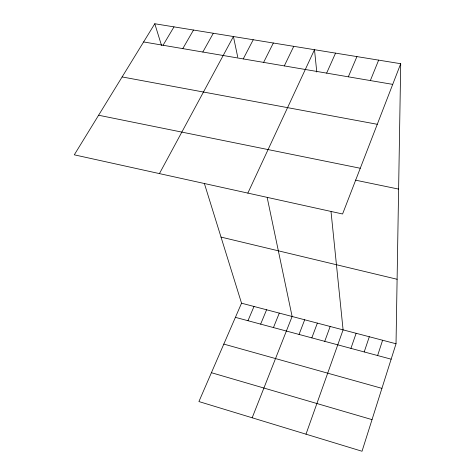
<?xml version="1.0" encoding="UTF-8"?>
<svg xmlns="http://www.w3.org/2000/svg" width="475" height="475" viewBox="0 0 475 475"><rect width="100%" height="100%" fill="white"/><g stroke="black" fill="none" stroke-linecap="round" stroke-linejoin="round"><path stroke-width="0.71" d="M204.47 183.789L241.537 303.198L198.912 401.559L362.027 451.25L396.025 343.769L400.71 63.715L154.785 23.75L74.29 154.826L342.576 213.993L400.71 63.715M377.613 355.537L382.601 340.248M364.206 351.939L369.307 336.751M350.924 348.371L356.137 333.296M305.989 434.18L343.093 329.87L331.033 211.713M324.74 341.341L330.167 326.473M311.832 337.873L317.365 323.113M299.048 334.442L304.683 319.782M252.172 417.786L292.119 316.481L267.199 197.63M273.452 327.566L279.294 313.114M370.34 80.566L378.652 60.129M260.65 324.128L266.588 309.777M247.968 320.72L254.006 306.476M348.317 76.813L356.933 56.602M326.64 73.12L335.552 53.129M247.855 193.105L314.497 49.703L316.777 72.022M284.299 65.912L293.764 46.336M263.613 62.385L273.345 43.017M243.242 58.918L253.234 39.752M159.434 173.601L233.421 36.528L237.743 57.154M202.825 52.03L213.311 33.262M182.786 48.616L193.509 30.044M163.05 45.256L173.998 26.873M143.61 41.943L392.718 84.378M122.123 76.932L377.281 124.29M98.598 115.235L360.27 168.257M355.359 180.132L398.614 189.098M221.012 237.084L397.106 279.264M241.537 303.198L396.025 343.769M235.41 317.348L391.151 359.177M223.82 344.09L381.924 388.348M211.417 372.703L372.032 419.627M154.785 23.75L161.536 45.499"/></g></svg>
